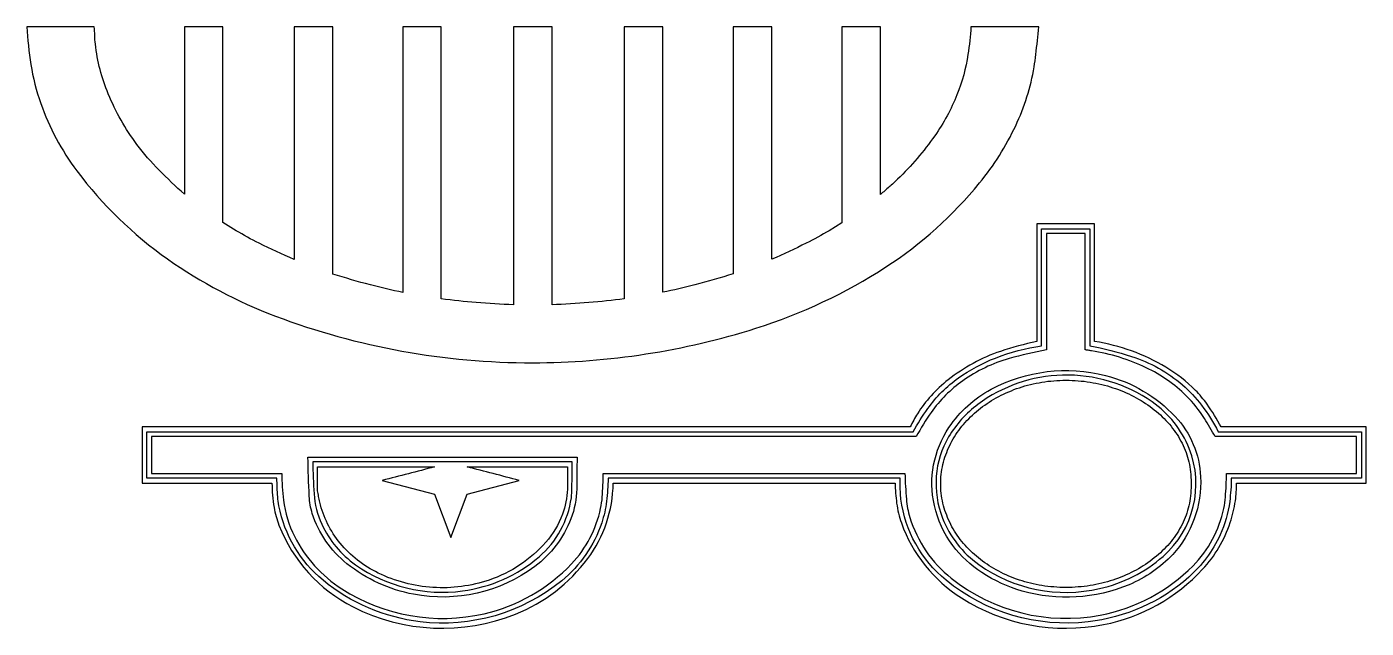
# Model space of a CAD drawing. Extents: x -120 to 19, y 787 to 850.
import ezdxf

# ---------------------------------------------------------------- set-up
doc = ezdxf.new("R2010")
doc.units = 0
doc.layers.add('6MM_ENGRAVE', color=245, linetype='CONTINUOUS')

msp = doc.modelspace()

# ---------------------------------------------------------------- linework, layer by layer
at = {"layer": '6MM_ENGRAVE'}
for points in [[(-120.06, 849.76, 0.024078), (-119.64, 845.85, 0.045994), (-118.62, 841.8, 0.076075), (-114.87, 834.8, 0.078784), (-105.45, 825.65, 0.063257), (-94.26, 819.72, 0.090833), (-67.59, 814.88, 0.037903), (-55.83, 815.79, 0.03817), (-44.43, 818.46, 0.067737), (-30.93, 824.83, 0.077648), (-21.22, 833.54, 0.061424), (-17.47, 839.49, 0.067655), (-15.56, 845.59, 0.013634), (-15.38, 846.88, 0.006158), (-15.08, 849.76), (-22.11, 849.76, -0.020611), (-22.42, 846.88, -0.059279), (-23.56, 842.69, -0.057445), (-25.87, 838.44, -0.046882), (-29.72, 833.93, -0.014704), (-30.6, 833.13, 0.004901), (-31.5, 832.34), (-31.5, 849.76), (-35.5, 849.76), (-35.5, 829.41), (-36.82, 828.59, -0.018305), (-39.2, 827.29, -0.012637), (-42.77, 825.62), (-42.77, 849.76), (-46.77, 849.76), (-46.77, 824.12, -0.01176), (-50.75, 822.96, -0.0143), (-54.08, 822.19), (-54.08, 849.76), (-58.08, 849.76), (-58.08, 821.51, -0.01266), (-61.75, 821.12, -0.012208), (-65.57, 820.9), (-65.57, 849.76), (-69.57, 849.76), (-69.57, 820.9, -0.012074), (-73.43, 821.12, -0.012793), (-77.06, 821.51), (-77.06, 849.76), (-81.06, 849.76), (-81.06, 822.18, -0.014088), (-84.42, 822.96, -0.011972), (-88.33, 824.09), (-88.33, 849.76), (-92.33, 849.76), (-92.33, 825.59, -0.012471), (-95.97, 827.29, -0.018499), (-98.35, 828.59), (-99.71, 829.43), (-99.71, 849.76), (-103.71, 849.76), (-103.71, 832.37, -0.015275), (-106.34, 834.88, -0.033943), (-108.63, 837.53, -0.062728), (-111.61, 842.78, -0.070783), (-112.95, 847.96, -0.016987), (-113.01, 848.86, 0.005662), (-113.06, 849.76)], [(5.42, 802.39), (18.89, 802.39), (18.89, 808.21), (3.86, 808.21, 0.028455), (2.38, 810.58, 0.042559), (1.18, 812.01, 0.061717), (-1.88, 814.41, 0.097685), (-9.28, 817.08), (-9.28, 829.29), (-15.28, 829.29), (-15.28, 817.07, 0.033121), (-19.05, 816.06, 0.084927), (-24.47, 813.11, 0.041867), (-26.25, 811.45, 0.043874), (-27.66, 809.59, 0.021926), (-28.05, 808.91, -0.007308), (-28.42, 808.21), (-108.11, 808.21), (-108.11, 802.39), (-94.63, 802.39, 0.038753), (-94.41, 799.86, 0.051363), (-93.9, 798.02, 0.183837), (-86.22, 789.54, 0.216299), (-69.36, 788.78, 0.138101), (-61.87, 794.55, 0.159165), (-59.23, 802.37, 0.012051), (-59.23, 802.37, 0.002159), (-59.23, 802.39), (-29.98, 802.39, 0.025782), (-29.82, 800.29, 0.053976), (-29.33, 798.25, 0.166998), (-23.1, 790.46, 0.192399), (-8.35, 787.7, 0.158257), (1.92, 793.44, 0.107833), (4.78, 798.28, 0.040607), (5.32, 800.54, 0.051178)], [(4.9, 802.89, -0.026739), (4.73, 800.48, -0.076515), (3.74, 797, -0.104847), (0.48, 792.62, -0.153621), (-9.96, 787.98, -0.202375), (-24.7, 792.31, -0.191751), (-29.37, 800.72, -0.021079), (-29.43, 801.44, -0.010447), (-29.46, 802.89), (-59.75, 802.89, -0.023686), (-59.92, 800.5, -0.052262), (-60.42, 798.25, -0.141524), (-64.57, 792.25, -0.203816), (-79.26, 787.99, -0.14278), (-89.33, 792.3, -0.175968), (-93.9, 800.02, -0.028267), (-94.03, 800.97, -0.014084), (-94.11, 802.89), (-107.61, 802.89), (-107.61, 807.71), (-28.1, 807.71, -0.03222), (-26.59, 810.12, -0.082118), (-23.4, 813.31, -0.062631), (-19.57, 815.37, -0.054791), (-14.78, 816.65), (-14.78, 828.79), (-9.78, 828.79), (-9.78, 816.65, -0.027843), (-5.47, 815.54, -0.101762), (-0.16, 812.57, -0.051874), (1.82, 810.46, -0.046278), (3.54, 807.71), (18.39, 807.71), (18.39, 802.89)], [(17.89, 803.39), (17.89, 807.21), (3.22, 807.21, 0.01598), (2.12, 809.09, 0.056257), (0.23, 811.44, 0.084624), (-3.93, 814.36, 0.07237), (-9.6, 816.12, 0.001469), (-9.94, 816.17, -0.00049), (-10.28, 816.22), (-10.28, 828.29), (-14.28, 828.29), (-14.28, 816.22, 0.022451), (-18.15, 815.31, 0.08611), (-22.96, 813.01, 0.08449), (-26.24, 809.73, 0.032639), (-27.78, 807.21), (-107.11, 807.21), (-107.11, 803.39), (-93.61, 803.39, 0.026086), (-93.43, 800.61, 0.088402), (-92.3, 796.86, 0.133212), (-87.37, 791.4, 0.201989), (-72.62, 788.83, 0.147505), (-63.54, 794.01, 0.139262), (-60.53, 799.76, 0.032788), (-60.36, 800.94, 0.015923), (-60.26, 803.39), (-28.96, 803.39, 0.014129), (-28.81, 800.71, 0.052994), (-28.45, 798.83, 0.151499), (-24.15, 792.51, 0.218415), (-8.7, 788.68, 0.152262), (0.93, 793.8, 0.144389), (4.12, 799.76, 0.032751), (4.29, 800.93, 0.015867), (4.4, 803.39)], [(-23.99, 795.91, -0.107131), (-25.91, 800.07, -0.205803), (-24.39, 808.17, -0.122491), (-20.02, 812.12, -0.187645), (-8.15, 813.56, -0.142626), (-0.92, 809.29, -0.179026), (1.71, 803.05, -0.097694), (1.05, 798.66, -0.101309), (-1.18, 794.99, -0.107636), (-5.71, 791.84, -0.168983), (-16.8, 791.18, -0.076827), (-20.97, 793.09, -0.085469)], [(-25.06, 798.76, 0.146625), (-21.29, 793.93, 0.212842), (-8.77, 791.43, 0.124436), (-2.18, 794.78, 0.318196), (0.53, 805.97, 0.147036), (-3.31, 810.81, 0.16023), (-12.62, 813.59, 0.153778), (-21.39, 810.56, 0.100419), (-24.43, 807.18, 0.114782), (-25.71, 803.09, 0.11228)], [(-90.9, 805.09), (-62.98, 805.09, -0.004242), (-63.01, 801.78, -0.086657), (-63.61, 798.69, -0.142687), (-67.37, 793.72, -0.210064), (-79.93, 790.84, -0.12195), (-86.85, 794.02, -0.148052), (-90.44, 799.23, -0.06596), (-90.76, 801.03, -0.004723)], [(-63.47, 804.59), (-90.4, 804.59, 0.006607), (-90.26, 801.28, 0.095866), (-89.46, 798.11, 0.129905), (-85.95, 793.91, 0.189534), (-74.87, 791.19, 0.144629), (-66.92, 794.74, 0.182856), (-63.57, 800.86, 0.028092), (-63.52, 801.47, 0.005485)], [(-77.79, 804.09, 0.119737), (-77.78, 804.07, -0.528572), (-77.78, 804.06, -0.000897), (-80.48, 803.36, 0.000897), (-83.18, 802.66), (-77.78, 801.24), (-76.08, 796.75), (-74.36, 801.25), (-68.98, 802.66, 0.000504), (-71.68, 803.37, -0.000504), (-74.38, 804.07, -0.399881), (-74.38, 804.08, 0.267266), (-74.39, 804.08, 0.116556), (-74.38, 804.09, -0.22711), (-74.38, 804.09, -0.00007), (-69.17, 804.09, 0.00007), (-63.97, 804.09, -0.012538), (-63.98, 801.76, -0.081122), (-64.5, 799.15, -0.090431), (-66.22, 796.25, -0.133001), (-72.1, 792.32, -0.097455), (-77.93, 791.55, -0.097568), (-83.61, 793.05, -0.107616), (-87.56, 796.16, -0.114333), (-89.67, 800.41, -0.017081), (-89.79, 801, 0.005693), (-89.9, 801.59), (-89.9, 804.09)]]:
    msp.add_lwpolyline(points, format="xyb", close=True, dxfattribs=at)
msp.add_lwpolyline([(-25.22, 803.02), (-25.22, 803.02), (-25.2, 803.28), (-25.16, 803.54), (-25.12, 803.8), (-25.07, 804.06), (-25.02, 804.32), (-24.95, 804.57), (-24.88, 804.82), (-24.81, 805.07), (-24.72, 805.32), (-24.63, 805.56), (-24.54, 805.81), (-24.43, 806.05), (-24.32, 806.28), (-24.21, 806.52), (-24.08, 806.75), (-23.95, 806.97), (-23.82, 807.2), (-23.68, 807.42), (-23.53, 807.64), (-23.38, 807.85), (-23.22, 808.07), (-23.05, 808.28), (-22.88, 808.48), (-22.71, 808.68), (-22.53, 808.88), (-22.34, 809.07), (-22.15, 809.27), (-21.95, 809.45), (-21.75, 809.64), (-21.54, 809.82), (-21.33, 809.99), (-21.12, 810.16), (-20.9, 810.33), (-20.67, 810.49), (-20.44, 810.65), (-20.21, 810.8), (-19.97, 810.95), (-19.73, 811.1), (-19.48, 811.24), (-19.23, 811.38), (-18.98, 811.51), (-18.72, 811.63), (-18.46, 811.76), (-18.19, 811.87), (-17.92, 811.98), (-17.65, 812.09), (-17.37, 812.19), (-17.09, 812.29), (-16.81, 812.38), (-16.52, 812.47), (-16.24, 812.55), (-15.95, 812.62), (-15.65, 812.69), (-15.35, 812.75), (-15.05, 812.81), (-14.75, 812.86), (-14.45, 812.91), (-14.14, 812.95), (-13.83, 812.98), (-13.52, 813.01), (-13.21, 813.03), (-12.89, 813.05), (-12.58, 813.06), (-12.26, 813.06), (-11.94, 813.06), (-11.62, 813.05), (-11.3, 813.03), (-10.99, 813.01), (-10.68, 812.98), (-10.37, 812.95), (-10.06, 812.91), (-9.75, 812.86), (-9.45, 812.81), (-9.14, 812.75), (-8.85, 812.69), (-8.55, 812.62), (-8.25, 812.55), (-7.96, 812.47), (-7.67, 812.38), (-7.39, 812.29), (-7.1, 812.19), (-6.82, 812.09), (-6.55, 811.99), (-6.28, 811.88), (-6.01, 811.76), (-5.74, 811.64), (-5.48, 811.51), (-5.22, 811.38), (-4.97, 811.24), (-4.72, 811.1), (-4.47, 810.96), (-4.23, 810.81), (-3.99, 810.66), (-3.76, 810.5), (-3.53, 810.33), (-3.31, 810.17), (-3.09, 810), (-2.87, 809.82), (-2.67, 809.64), (-2.46, 809.46), (-2.26, 809.27), (-2.07, 809.08), (-1.88, 808.89), (-1.7, 808.69), (-1.52, 808.49), (-1.35, 808.28), (-1.19, 808.07), (-1.03, 807.86), (-0.88, 807.65), (-0.73, 807.43), (-0.59, 807.21), (-0.46, 806.98), (-0.33, 806.75), (-0.21, 806.52), (-0.1, 806.29), (0.01, 806.05), (0.11, 805.81), (0.2, 805.57), (0.29, 805.32), (0.36, 805.08), (0.43, 804.83), (0.5, 804.58), (0.55, 804.32), (0.6, 804.06), (0.64, 803.81), (0.67, 803.54), (0.69, 803.28), (0.71, 803.02), (0.72, 802.67), (0.72, 802.3), (0.72, 801.94), (0.71, 801.59), (0.69, 801.33), (0.67, 801.06), (0.64, 800.8), (0.6, 800.54), (0.55, 800.29), (0.5, 800.03), (0.43, 799.78), (0.36, 799.53), (0.29, 799.28), (0.2, 799.04), (0.11, 798.8), (0.01, 798.56), (-0.1, 798.32), (-0.21, 798.09), (-0.33, 797.86), (-0.46, 797.63), (-0.59, 797.4), (-0.73, 797.18), (-0.88, 796.96), (-1.03, 796.75), (-1.19, 796.54), (-1.35, 796.33), (-1.52, 796.12), (-1.7, 795.92), (-1.88, 795.72), (-2.07, 795.53), (-2.26, 795.34), (-2.46, 795.15), (-2.67, 794.97), (-2.87, 794.79), (-3.09, 794.61), (-3.31, 794.44), (-3.53, 794.27), (-3.76, 794.11), (-3.99, 793.95), (-4.23, 793.8), (-4.47, 793.65), (-4.72, 793.5), (-4.97, 793.36), (-5.22, 793.23), (-5.48, 793.1), (-5.74, 792.97), (-6.01, 792.85), (-6.28, 792.73), (-6.55, 792.62), (-6.82, 792.52), (-7.1, 792.41), (-7.39, 792.32), (-7.67, 792.23), (-7.96, 792.14), (-8.25, 792.06), (-8.55, 791.99), (-8.85, 791.92), (-9.14, 791.85), (-9.45, 791.8), (-9.75, 791.75), (-10.06, 791.7), (-10.37, 791.66), (-10.68, 791.63), (-10.99, 791.6), (-11.3, 791.58), (-11.62, 791.56), (-11.94, 791.55), (-12.26, 791.55), (-12.58, 791.55), (-12.89, 791.56), (-13.21, 791.58), (-13.52, 791.6), (-13.83, 791.63), (-14.14, 791.66), (-14.45, 791.7), (-14.75, 791.75), (-15.05, 791.8), (-15.35, 791.86), (-15.65, 791.92), (-15.95, 791.99), (-16.24, 792.06), (-16.52, 792.14), (-16.81, 792.23), (-17.09, 792.32), (-17.37, 792.42), (-17.65, 792.52), (-17.92, 792.62), (-18.19, 792.74), (-18.46, 792.85), (-18.72, 792.97), (-18.98, 793.1), (-19.23, 793.23), (-19.48, 793.37), (-19.73, 793.51), (-19.97, 793.65), (-20.21, 793.8), (-20.44, 793.96), (-20.67, 794.12), (-20.9, 794.28), (-21.12, 794.45), (-21.33, 794.62), (-21.54, 794.79), (-21.75, 794.97), (-21.95, 795.16), (-22.15, 795.34), (-22.34, 795.53), (-22.53, 795.73), (-22.71, 795.93), (-22.88, 796.13), (-23.05, 796.33), (-23.22, 796.54), (-23.38, 796.75), (-23.53, 796.97), (-23.68, 797.19), (-23.82, 797.41), (-23.95, 797.64), (-24.08, 797.86), (-24.21, 798.09), (-24.32, 798.33), (-24.43, 798.56), (-24.54, 798.8), (-24.63, 799.04), (-24.72, 799.29), (-24.81, 799.54), (-24.88, 799.79), (-24.95, 800.04), (-25.02, 800.29), (-25.07, 800.55), (-25.12, 800.81), (-25.16, 801.07), (-25.2, 801.33), (-25.22, 801.59)], close=True, dxfattribs=at)

doc.saveas('drawing.dxf')
